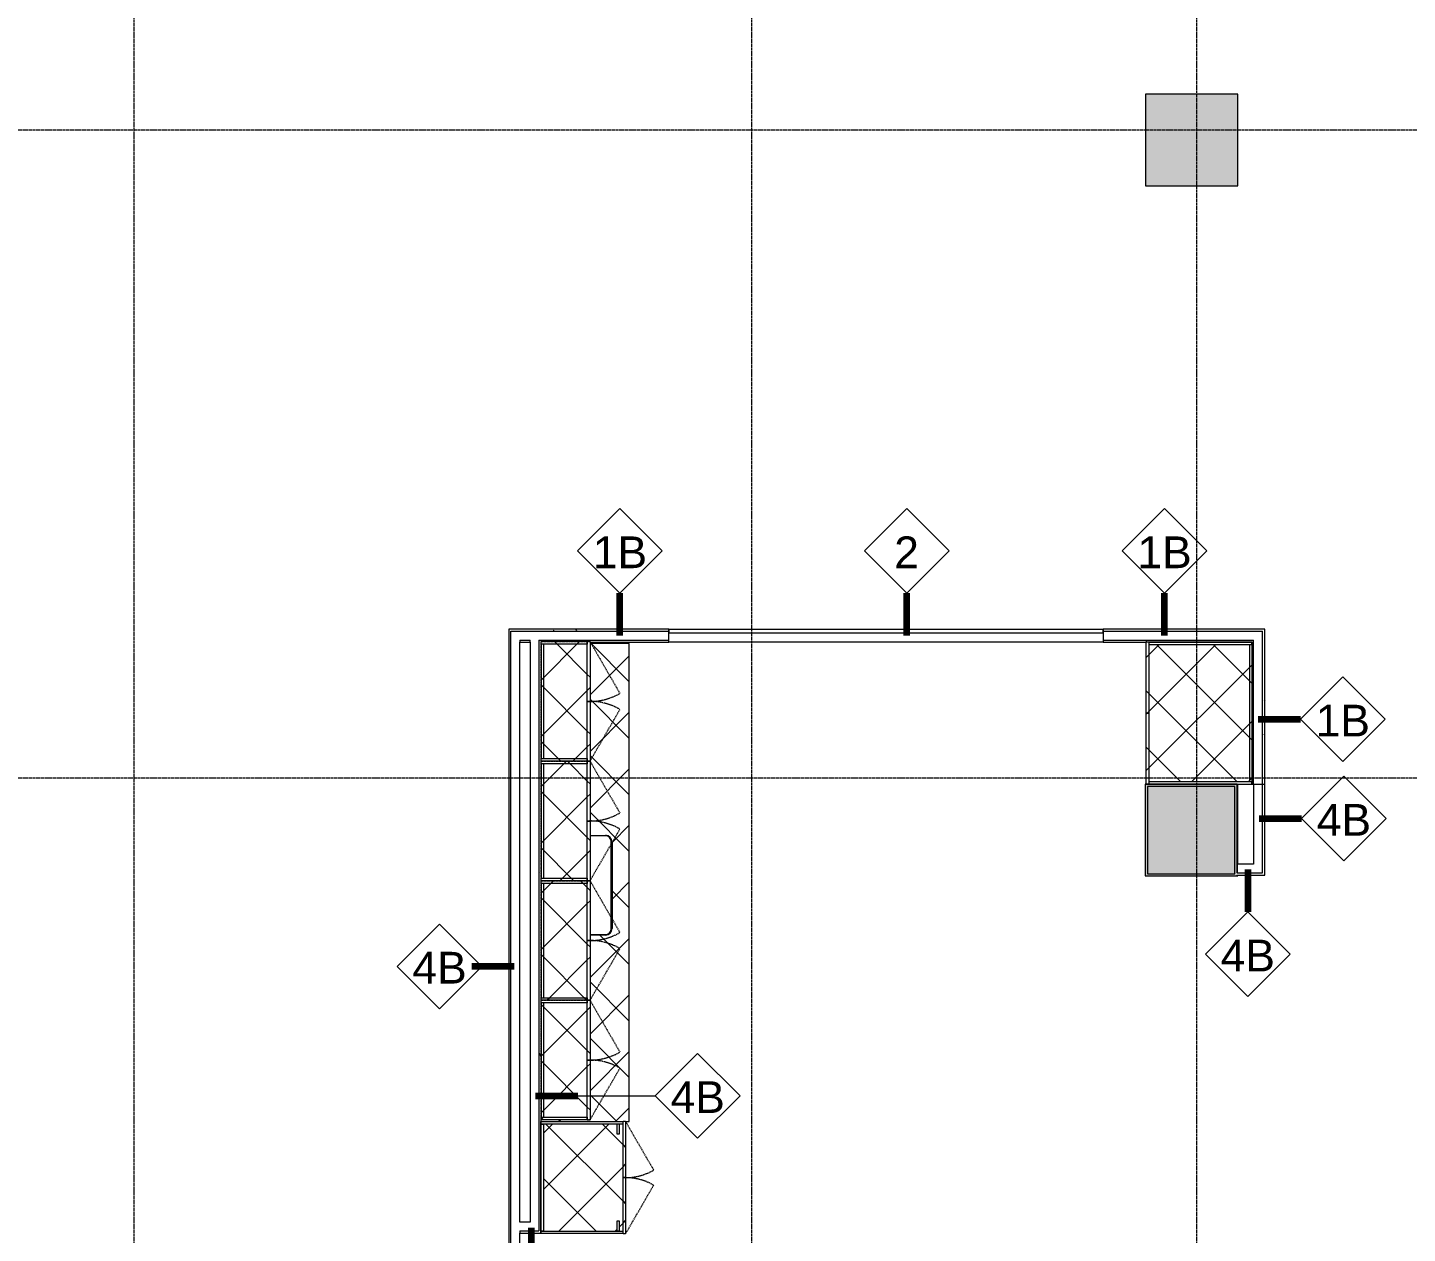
# Model space of a CAD drawing. Header units: inches. Extents: x 920 to 3559, y -583 to 5722.
# Drawn here: x 2958 to 3349, y 4455 to 4796.8 of the extents above; entities that cross this region are included whole.
import ezdxf

# ---------------------------------------------------------------- set-up
doc = ezdxf.new("R2010")
doc.units = ezdxf.units.IN
doc.header["$MEASUREMENT"] = 0
for name, pattern in [('Dash', [0.25, 0.125, -0.125]), ('Grid Line 1_2_', [0.875, 0.5, -0.125, 0.125, -0.125]), ('Hidden', [0.28125, 0.1875, -0.09375])]:
    doc.linetypes.add(name, pattern=pattern)
for name, color, linetype, lineweight in [('1900 Duke Street_2nd Flr_LINKED_dwg', 8, 'Continuous', 9), ('A-GLAZ-CURT', 52, 'Continuous', 9), ('A-WALL', 113, 'Continuous', 13), ('A-WALL-IDEN', 211, 'Continuous', 9), ('A-WALL-PATT', 111, 'Continuous', 13), ('AE-COLUMN', 7, 'Continuous', 9), ('AE-WALLS-PATT', 7, 'Continuous', 9), ('I-WALL', 2, 'Continuous', 13), ('P-SANR-FIXT', 6, 'Continuous', 9), ('P-SANR-FIXT-HDLN', 131, 'Dash', 9), ('Q-CASE', 31, 'Continuous', 9), ('Q-CASE-HDLN', 31, 'Dash', 9), ('S-GRID', 1, 'Continuous', 9)]:
    doc.layers.add(name, color=color, linetype=linetype, lineweight=lineweight)
doc.styles.add('Swis721 Lt BT', font='swissl.ttf', dxfattribs={"height": 9})
pattern_1 = [(0, (-27928.1796, 0), (30.72, 7.68), [1.267, -21.773, 1.267, -21.773, -122.88]), (0, (-27928.1796, 0), (30.72, 7.68), [-46.08, 1.267, -44.813, 1.267, -21.773, -53.76]), (0, (-27928.1796, 0), (30.72, 7.68), [-115.2, 1.267, -14.093, 1.267, -37.133]), (120, (-27916.6596, 3.84), (-22.0110751, 22.7643004), [1.267, -21.773, 1.267, -21.773, -122.88]), (120, (-27916.6596, 3.84), (-22.0110751, 22.7643004), [-46.08, 1.267, -44.813, 1.267, -21.773, -53.76]), (120, (-27916.6596, 3.84), (-22.0110751, 22.7643004), [-115.2, 1.267, -14.093, 1.267, -37.133]), (240, (-27912.8196, 19.2), (-8.7089249, -30.4443004), [1.267, -21.773, 1.267, -21.773, -122.88]), (240, (-27912.8196, 19.2), (-8.7089249, -30.4443004), [-46.08, 1.267, -44.813, 1.267, -21.773, -53.76]), (240, (-27912.8196, 19.2), (-8.7089249, -30.4443004), [-115.2, 1.267, -14.093, 1.267, -37.133])]
pattern_2 = [(315, (-4485.176, 31029.297), (8.012227, 8.012227), []), (45, (-4485.176, 31029.297), (-8.012227, 8.012227), [])]
pattern_3 = [(315, (-4586.857, 31029.297), (8.012227, 8.012227), []), (45, (-4586.857, 31029.297), (-8.012227, 8.012227), [])]
pattern_4 = [(135, (4624.566, -31238.437), (-8.012227, -8.012227), []), (225, (4624.566, -31238.437), (8.012227, -8.012227), [])]
pattern_5 = [(135, (4488.681, -31026.32), (-8.012227, -8.012227), []), (225, (4488.681, -31026.32), (8.012227, -8.012227), [])]
pattern_6 = [(315, (-4519.069, 31029.297), (8.012227, 8.012227), []), (45, (-4519.069, 31029.297), (-8.012227, 8.012227), [])]
pattern_7 = [(315, (-4552.963, 31029.297), (8.012227, 8.012227), []), (45, (-4552.963, 31029.297), (-8.012227, 8.012227), [])]

# ---------------------------------------------------------------- blocks, each defined once
blk = doc.blocks.new('1900 Duke Street_2nd Flr_LINKED_dwg-5565117-FIRST FLOOR CONSTRUCTION')
at = {"layer": 'AE-WALLS-PATT'}
blk.add_hatch(color=256, dxfattribs=at).paths.add_polyline_path([(2130.5, 373.1), (2130.5, 399.11), (2104.36, 399.11), (2104.36, 373.1)], flags=0)
h = blk.add_hatch(color=256, dxfattribs=at)
h.paths.add_polyline_path([(2130.31, 177.54), (2130.5, 177.54), (2130.5, 177.76), (2130.31, 177.76)], flags=0)
h.paths.add_polyline_path([(2130.31, 180.89), (2130.5, 180.89), (2130.5, 203.56), (2104.36, 203.56), (2104.36, 203.51), (2130.31, 203.51), (2130.31, 202.89)], flags=0)
at = {"layer": 'AE-COLUMN'}
blk.add_line((2130.5, 180.89), (2130.5, 203.56), dxfattribs=at)
at = {"layer": 'AE-COLUMN', "flags": 128}
blk.add_lwpolyline([(2104.36, 373.1), (2130.5, 373.1), (2130.5, 399.11), (2104.36, 399.11), (2104.36, 373.1), (2130.5, 373.1), (2130.5, 399.11), (2104.36, 399.11)], close=True, dxfattribs=at)
for points in [[(2104.57, 203.56), (2104.36, 203.56), (2104.36, 203.51)], [(2130.31, 177.54), (2130.5, 177.54), (2130.5, 177.76)]]:
    blk.add_lwpolyline(points, dxfattribs=at)
blk = doc.blocks.new('Casework 2 - Casework 2-5988859-FIRST FLOOR CONSTRUCTION')
at = {"layer": 'Q-CASE'}
h = blk.add_hatch(dxfattribs=at)
h.set_pattern_fill('FP_1', color=256, style=0, pattern_type=2)
h.set_pattern_definition([(45, (0, 0), (-8.012227, 8.012227), []), (135, (0, 0), (-8.012227, -8.012227), [])])
h.paths.add_polyline_path([(31032.41, 4486.69), (31056.66, 4486.69), (31056.66, 4622.19), (31045.53, 4622.19), (31045.53, 4567.8), (31049.91, 4567.8), (31050.51, 4567.68), (31050.95, 4567.47), (31051.32, 4567.13), (31051.53, 4566.84), (31051.71, 4566.42), (31051.77, 4565.94), (31051.76, 4541.32), (31051.71, 4540.95), (31051.48, 4540.45), (31051.12, 4540.04), (31050.83, 4539.82), (31050.39, 4539.64), (31049.91, 4539.58), (31045.53, 4539.58), (31045.53, 4487.17), (31031.66, 4487.17), (31031.66, 4486.69)], flags=0)
for p, q in [((31056.66, 4622.19), (31045.53, 4622.19)), ((31056.66, 4486.69), (31056.66, 4622.19)), ((31045.53, 4567.8), (31049.91, 4567.8)), ((31051.77, 4565.94), (31051.77, 4541.44)), ((31049.91, 4539.58), (31045.53, 4539.58)), ((31055.63, 4486.69), (31056.66, 4486.69))]:
    blk.add_line(p, q, dxfattribs=at)
for centre, start, end in [((31049.91, 4565.94), 0, 90), ((31049.91, 4541.44), 270, 0)]:
    blk.add_arc(centre, 1.86, start, end, dxfattribs=at)
blk = doc.blocks.new('equip-sink-undr-elkay-single-lustertone-ELU - ByType-6047287-FIRST FLOOR CONSTRUCTION')
at = {"layer": 'P-SANR-FIXT'}
for p, q in [((-17.61, -1.75), (-17.61, -6.13)), ((10.38, -6.13), (10.38, -1.75)), ((-15.98, -7.75), (8.75, -7.75))]:
    blk.add_line(p, q, dxfattribs=at)
for centre, start, end in [((-15.98, -6.13), 180, 270), ((8.75, -6.13), 270, 0)]:
    blk.add_arc(centre, 1.63, start, end, dxfattribs=at)
at = {"layer": 'P-SANR-FIXT-HDLN'}
for p, q in [((-17.61, -1.75), (-17.61, -6.13)), ((10.5, -1.75), (10.5, -6.13)), ((-15.86, -7.88), (8.75, -7.88))]:
    blk.add_line(p, q, dxfattribs=at)
for centre, start, end in [((-15.86, -6.13), 180, 270), ((8.75, -6.13), 270, 0)]:
    blk.add_arc(centre, 1.75, start, end, dxfattribs=at)
blk = doc.blocks.new('CW Cupbd Ohead - 23_5_h x 13 7_8_d - 2 Doors - 2 SHELVES-6250947-FIRST FLOOR CONSTRUCTION')
at = {"layer": 'Q-CASE'}
h = blk.add_hatch(dxfattribs=at)
h.set_pattern_fill('FP_7', color=256, style=0, pattern_type=2)
h.set_pattern_definition(pattern_2)
h.paths.add_polyline_path([(2, -2.4), (2, -15.45), (2.75, -15.45), (2.75, -2.36), (2, -2.39)], flags=0)
h = blk.add_hatch(dxfattribs=at)
h.set_pattern_fill('FP_7', color=256, style=0, pattern_type=2)
h.set_pattern_definition(pattern_2)
h.paths.add_polyline_path([(2.75, -2.47), (2.75, -3.11), (35.14, -3.11), (35.14, -2.36), (2.75, -2.36), (2.75, -2.46)], flags=0)
h = blk.add_hatch(dxfattribs=at)
h.set_pattern_fill('FP_7', color=256, style=0, pattern_type=2)
h.set_pattern_definition(pattern_2)
h.paths.add_polyline_path([(2.75, -15.45), (35.14, -15.45), (35.14, -3.11), (2.75, -3.11)], flags=0)
h = blk.add_hatch(dxfattribs=at)
h.set_pattern_fill('FP_7', color=256, style=0, pattern_type=2)
h.set_pattern_definition(pattern_2)
h.paths.add_polyline_path([(35.14, -2.36), (35.14, -15.45), (35.89, -15.45), (35.89, -2.36)], flags=0)
h = blk.add_hatch(dxfattribs=at)
h.set_pattern_fill('FP_7', color=256, style=0, pattern_type=2)
h.set_pattern_definition(pattern_2)
h.paths.add_polyline_path([(2, -16.24), (18.94, -16.24), (18.94, -15.45), (2, -15.45)], flags=0)
h = blk.add_hatch(dxfattribs=at)
h.set_pattern_fill('FP_7', color=256, style=0, pattern_type=2)
h.set_pattern_definition(pattern_2)
h.paths.add_polyline_path([(18.94, -15.45), (18.94, -16.24), (35.89, -16.24), (35.89, -15.45), (22.43, -15.45)], flags=0)
for p, q in [((2, -2.36), (2.75, -2.36)), ((2, -15.45), (2, -2.36)), ((2.75, -2.36), (2.75, -15.45)), ((35.14, -2.36), (2.75, -2.36)), ((2.75, -3.11), (35.14, -3.11)), ((35.14, -2.36), (35.89, -2.36)), ((35.14, -15.45), (35.14, -2.36)), ((35.89, -15.45), (35.89, -2.36)), ((2, -15.45), (18.94, -15.45)), ((2, -15.45), (2, -16.24)), ((2.75, -15.45), (2, -15.45)), ((18.94, -16.24), (18.94, -15.45)), ((18.94, -15.45), (35.89, -15.45)), ((18.94, -15.45), (18.94, -16.24)), ((35.89, -15.45), (35.14, -15.45)), ((35.89, -16.24), (35.89, -15.45)), ((18.94, -16.24), (2, -16.24)), ((35.89, -16.24), (18.94, -16.24))]:
    blk.add_line(p, q, dxfattribs=at)
at = {"layer": 'Q-CASE', "linetype": 'Hidden'}
for p, q in [((2, -16.24), (16.67, -24.71)), ((35.89, -16.24), (21.21, -24.71))]:
    blk.add_line(p, q, dxfattribs=at)
for centre, start, end in [((2, -16.24), 330, 0.5), ((35.89, -16.24), 179.5, 210)]:
    blk.add_arc(centre, 16.95, start, end, dxfattribs=at)
at = {"layer": 'Q-CASE-HDLN'}
for p, q in [((2, -16.24), (2, -2.36)), ((2, -2.36), (35.89, -2.36)), ((35.89, -2.36), (35.89, -16.24)), ((35.89, -16.24), (2, -16.24))]:
    blk.add_line(p, q, dxfattribs=at)
blk = doc.blocks.new('CW Cupbd Ohead - 23_5_h x 13 7_8_d - 2 Doors - 2 SHELVES-V1-FIRST FLOOR CONSTRUCTION')
at = {"layer": 'Q-CASE'}
h = blk.add_hatch(dxfattribs=at)
h.set_pattern_fill('FP_8', color=256, style=0, pattern_type=2)
h.set_pattern_definition(pattern_3)
h.paths.add_polyline_path([(2, -5.74), (2, -15.45), (2.75, -15.45), (2.75, -2.36), (2, -2.36), (2, -5.46)], flags=0)
h = blk.add_hatch(dxfattribs=at)
h.set_pattern_fill('FP_8', color=256, style=0, pattern_type=2)
h.set_pattern_definition(pattern_3)
h.paths.add_polyline_path([(2.75, -2.36), (2.75, -3.11), (35.14, -3.11), (35.14, -2.36), (20.25, -2.36)], flags=0)
h = blk.add_hatch(dxfattribs=at)
h.set_pattern_fill('FP_8', color=256, style=0, pattern_type=2)
h.set_pattern_definition(pattern_3)
h.paths.add_polyline_path([(2.75, -5.96), (2.75, -15.45), (35.14, -15.45), (35.14, -3.11), (2.75, -3.11)], flags=0)
h = blk.add_hatch(dxfattribs=at)
h.set_pattern_fill('FP_8', color=256, style=0, pattern_type=2)
h.set_pattern_definition(pattern_3)
h.paths.add_polyline_path([(35.14, -2.38), (35.14, -15.45), (35.89, -15.45), (35.89, -2.36), (35.14, -2.38)], flags=0)
h = blk.add_hatch(dxfattribs=at)
h.set_pattern_fill('FP_8', color=256, style=0, pattern_type=2)
h.set_pattern_definition(pattern_3)
h.paths.add_polyline_path([(2, -16.24), (18.94, -16.24), (18.94, -15.45), (2, -15.45)], flags=0)
h = blk.add_hatch(dxfattribs=at)
h.set_pattern_fill('FP_8', color=256, style=0, pattern_type=2)
h.set_pattern_definition(pattern_3)
h.paths.add_polyline_path([(18.94, -15.45), (18.94, -16.24), (35.89, -16.24), (35.89, -15.45), (20.25, -15.45)], flags=0)
for p, q in [((2, -2.36), (2.75, -2.36)), ((2, -15.45), (2, -2.36)), ((2.75, -2.36), (2.75, -15.45)), ((35.14, -2.36), (2.75, -2.36)), ((2.75, -3.11), (35.14, -3.11)), ((35.14, -2.36), (35.89, -2.36)), ((35.14, -15.45), (35.14, -2.36)), ((35.89, -15.45), (35.89, -2.36)), ((2, -15.45), (18.94, -15.45)), ((2, -15.45), (2, -16.24)), ((2.75, -15.45), (2, -15.45)), ((18.94, -16.24), (18.94, -15.45)), ((18.94, -15.45), (35.89, -15.45)), ((18.94, -15.45), (18.94, -16.24)), ((35.89, -15.45), (35.14, -15.45)), ((35.89, -16.24), (35.89, -15.45)), ((18.94, -16.24), (2, -16.24)), ((35.89, -16.24), (18.94, -16.24))]:
    blk.add_line(p, q, dxfattribs=at)
at = {"layer": 'Q-CASE', "linetype": 'Hidden'}
for p, q in [((2, -16.24), (16.67, -24.71)), ((35.89, -16.24), (21.21, -24.71))]:
    blk.add_line(p, q, dxfattribs=at)
for centre, start, end in [((2, -16.24), 330, 0.5), ((35.89, -16.24), 179.5, 210)]:
    blk.add_arc(centre, 16.95, start, end, dxfattribs=at)
at = {"layer": 'Q-CASE-HDLN'}
for p, q in [((2, -16.24), (2, -2.36)), ((2, -2.36), (35.89, -2.36)), ((35.89, -2.36), (35.89, -16.24)), ((35.89, -16.24), (2, -16.24))]:
    blk.add_line(p, q, dxfattribs=at)
blk = doc.blocks.new('CW Cupbd - Fridge 80_h x 24_d - 2 Doors-6327521-FIRST FLOOR CONSTRUCTION')
at = {"layer": 'Q-CASE'}
h = blk.add_hatch(dxfattribs=at)
h.set_pattern_fill('FP_9', color=256, style=0, pattern_type=2)
h.set_pattern_definition(pattern_4)
h.paths.add_polyline_path([(41.45, -5.31), (2.75, -5.31), (2.75, -6.06), (41.45, -6.06)], flags=0)
h = blk.add_hatch(dxfattribs=at)
h.set_pattern_fill('FP_9', color=256, style=0, pattern_type=2)
h.set_pattern_definition(pattern_4)
h.paths.add_polyline_path([(41.45, -6.06), (2.75, -6.06), (2.75, -34.56), (41.45, -34.56), (41.45, -9.39)], flags=0)
h = blk.add_hatch(dxfattribs=at)
h.set_pattern_fill('FP_9', color=256, style=0, pattern_type=2)
h.set_pattern_definition(pattern_4)
h.paths.add_polyline_path([(22.1, -34.56), (2, -34.56), (2, -35.31), (22.1, -35.31)], flags=0)
h = blk.add_hatch(dxfattribs=at)
h.set_pattern_fill('FP_9', color=256, style=0, pattern_type=2)
h.set_pattern_definition(pattern_4)
h.paths.add_polyline_path([(42.2, -34.56), (22.1, -34.56), (22.1, -35.31), (42.2, -35.31)], flags=0)
at = {"layer": 'Q-CASE', "lineweight": 20}
for p, q in [((2.75, -5.31), (2, -5.31)), ((2, -5.31), (2, -34.56)), ((42.2, -5.31), (41.45, -5.31)), ((42.2, -34.56), (42.2, -5.31))]:
    blk.add_line(p, q, dxfattribs=at)
at = {"layer": 'Q-CASE'}
for p, q in [((41.45, -5.31), (2.75, -5.31)), ((2.75, -5.31), (2.75, -6.06)), ((2.75, -6.06), (2.75, -34.56)), ((2.75, -6.06), (41.45, -6.06)), ((41.45, -6.06), (41.45, -5.31)), ((41.45, -34.56), (41.45, -6.06)), ((2, -34.56), (22.1, -34.56)), ((2, -34.56), (2, -35.31)), ((22.1, -35.31), (22.1, -34.56)), ((22.1, -34.56), (42.2, -34.56)), ((22.1, -34.56), (22.1, -35.31)), ((42.2, -35.31), (42.2, -34.56)), ((22.1, -35.31), (2, -35.31)), ((42.2, -35.31), (22.1, -35.31))]:
    blk.add_line(p, q, dxfattribs=at)
blk = doc.blocks.new('CW Cupbd Combined1 - Oven Tower 84_h x 24_d _2 Microwaves_CAB on bottom 2-6242654-FIRST FLOOR CONSTRUCTION')
at = {"layer": 'Q-CASE'}
h = blk.add_hatch(dxfattribs=at)
h.set_pattern_fill('FP_10', color=256, style=0, pattern_type=2)
h.set_pattern_definition(pattern_5)
h.paths.add_polyline_path([(17.87, 28.56), (17.87, 29.31), (2, 29.31), (2, 28.56)], flags=0)
h = blk.add_hatch(dxfattribs=at)
h.set_pattern_fill('FP_10', color=256, style=0, pattern_type=2)
h.set_pattern_definition(pattern_5)
h.paths.add_polyline_path([(33, 6.06), (33, 26.8), (30.25, 26.8), (30.25, 27.55), (33, 27.55), (33, 28.56), (2.75, 28.56), (2.75, 27.55), (5.48, 27.55), (5.48, 26.8), (2.75, 26.8), (2.75, 6.06), (30.82, 6.06)], flags=0)
h = blk.add_hatch(dxfattribs=at)
h.set_pattern_fill('FP_10', color=256, style=0, pattern_type=2)
h.set_pattern_definition(pattern_5)
h.paths.add_polyline_path([(33.75, 28.56), (33.75, 29.31), (17.87, 29.31), (17.87, 28.56), (30.82, 28.56)], flags=0)
at = {"layer": 'Q-CASE', "linetype": 'Hidden'}
for p, q in [((2, 29.31), (15.74, 37.25)), ((33.75, 29.31), (20, 37.25))]:
    blk.add_line(p, q, dxfattribs=at)
at = {"layer": 'Q-CASE'}
for p, q in [((2, 29.31), (17.87, 29.31)), ((2, 29.31), (2, 28.56)), ((17.87, 28.56), (2, 28.56)), ((17.87, 28.56), (17.87, 29.31)), ((17.87, 29.31), (33.75, 29.31)), ((17.87, 29.31), (17.87, 28.56)), ((33.75, 28.56), (17.87, 28.56)), ((33.75, 28.56), (33.75, 29.31))]:
    blk.add_line(p, q, dxfattribs=at)
at = {"layer": 'Q-CASE', "lineweight": 20}
for p, q in [((2, 5.31), (2, 28.56)), ((2.75, 28.56), (2.75, 5.31)), ((33, 5.31), (33, 28.56)), ((33.75, 28.56), (33.75, 5.31)), ((2.75, 5.31), (2, 5.31)), ((2.75, 6.06), (33, 6.06)), ((2.75, 5.31), (2.75, 6.06)), ((33, 5.31), (2.75, 5.31)), ((33, 6.06), (33, 5.31)), ((33.75, 5.31), (33, 5.31))]:
    blk.add_line(p, q, dxfattribs=at)
at = {"layer": 'Q-CASE', "linetype": 'Hidden'}
for centre, start, end in [((2, 29.31), 359.5, 30), ((33.75, 29.31), 150, 180.5)]:
    blk.add_arc(centre, 15.87, start, end, dxfattribs=at)
blk = doc.blocks.new('Casework 4 - Casework 4-6237843-FIRST FLOOR CONSTRUCTION')
at = {"layer": 'Q-CASE', "lineweight": 20}
for p, q in [((31048.87, 4485.94), (31048.87, 4483.2)), ((31049.62, 4485.94), (31048.87, 4485.94)), ((31049.62, 4483.2), (31049.62, 4485.94)), ((31048.87, 4483.2), (31049.62, 4483.2)), ((31049.62, 4458.44), (31048.87, 4458.44)), ((31048.87, 4458.44), (31048.87, 4455.69)), ((31049.62, 4455.69), (31049.62, 4458.44)), ((31048.87, 4455.69), (31049.62, 4455.69))]:
    blk.add_line(p, q, dxfattribs=at)
blk = doc.blocks.new('System Panel - Glazed-6247034-FIRST FLOOR CONSTRUCTION')
at = {"layer": 'A-GLAZ-CURT', "lineweight": 13}
for p, q in [((61.5, 1.75), (-61.5, 1.75)), ((-61.5, 1.75), (-61.5, 0.75)), ((-61.5, 0.75), (61.5, 0.75)), ((61.5, 0.75), (61.5, 1.75))]:
    blk.add_line(p, q, dxfattribs=at)
blk = doc.blocks.new('CW Cupbd Ohead - 23_5_h x 13 7_8_d - 2 Doors - 2 SHELVES-V2-FIRST FLOOR CONSTRUCTION')
at = {"layer": 'Q-CASE'}
h = blk.add_hatch(dxfattribs=at)
h.set_pattern_fill('FP_11', color=256, style=0, pattern_type=2)
h.set_pattern_definition(pattern_6)
h.paths.add_polyline_path([(2, -4.96), (2, -15.45), (2.75, -15.45), (2.75, -2.36), (2, -2.36), (2, -4.16)], flags=0)
h = blk.add_hatch(dxfattribs=at)
h.set_pattern_fill('FP_11', color=256, style=0, pattern_type=2)
h.set_pattern_definition(pattern_6)
h.paths.add_polyline_path([(2.75, -3.11), (35.14, -3.11), (35.14, -2.36), (2.75, -2.36)], flags=0)
h = blk.add_hatch(dxfattribs=at)
h.set_pattern_fill('FP_11', color=256, style=0, pattern_type=2)
h.set_pattern_definition(pattern_6)
h.paths.add_polyline_path([(2.75, -15.39), (2.75, -15.45), (35.14, -15.45), (35.14, -3.11), (2.75, -3.11), (2.75, -14.49)], flags=0)
h = blk.add_hatch(dxfattribs=at)
h.set_pattern_fill('FP_11', color=256, style=0, pattern_type=2)
h.set_pattern_definition(pattern_6)
h.paths.add_polyline_path([(35.14, -3.11), (35.14, -15.45), (35.89, -15.45), (35.89, -2.36), (35.14, -2.36)], flags=0)
h = blk.add_hatch(dxfattribs=at)
h.set_pattern_fill('FP_11', color=256, style=0, pattern_type=2)
h.set_pattern_definition(pattern_6)
h.paths.add_polyline_path([(2, -15.45), (2, -16.24), (18.94, -16.24), (18.94, -15.45), (2.75, -15.45)], flags=0)
h = blk.add_hatch(dxfattribs=at)
h.set_pattern_fill('FP_11', color=256, style=0, pattern_type=2)
h.set_pattern_definition(pattern_6)
h.paths.add_polyline_path([(18.94, -16.24), (35.89, -16.24), (35.89, -15.45), (18.94, -15.45)], flags=0)
for p, q in [((2, -2.36), (2.75, -2.36)), ((2, -15.45), (2, -2.36)), ((2.75, -2.36), (2.75, -15.45)), ((35.14, -2.36), (2.75, -2.36)), ((2.75, -3.11), (35.14, -3.11)), ((35.14, -2.36), (35.89, -2.36)), ((35.14, -15.45), (35.14, -2.36)), ((35.89, -15.45), (35.89, -2.36)), ((2, -15.45), (18.94, -15.45)), ((2, -15.45), (2, -16.24)), ((2.75, -15.45), (2, -15.45)), ((18.94, -16.24), (18.94, -15.45)), ((18.94, -15.45), (35.89, -15.45)), ((18.94, -15.45), (18.94, -16.24)), ((35.89, -15.45), (35.14, -15.45)), ((35.89, -16.24), (35.89, -15.45)), ((18.94, -16.24), (2, -16.24)), ((35.89, -16.24), (18.94, -16.24))]:
    blk.add_line(p, q, dxfattribs=at)
at = {"layer": 'Q-CASE', "linetype": 'Hidden'}
for p, q in [((2, -16.24), (16.67, -24.71)), ((35.89, -16.24), (21.21, -24.71))]:
    blk.add_line(p, q, dxfattribs=at)
for centre, start, end in [((2, -16.24), 330, 0.5), ((35.89, -16.24), 179.5, 210)]:
    blk.add_arc(centre, 16.95, start, end, dxfattribs=at)
at = {"layer": 'Q-CASE-HDLN'}
for p, q in [((2, -16.24), (2, -2.36)), ((2, -2.36), (35.89, -2.36)), ((35.89, -2.36), (35.89, -16.24)), ((35.89, -16.24), (2, -16.24))]:
    blk.add_line(p, q, dxfattribs=at)
blk = doc.blocks.new('CW Cupbd Ohead - 23_5_h x 13 7_8_d - 2 Doors - 2 SHELVES-V3-FIRST FLOOR CONSTRUCTION')
at = {"layer": 'Q-CASE'}
h = blk.add_hatch(dxfattribs=at)
h.set_pattern_fill('FP_12', color=256, style=0, pattern_type=2)
h.set_pattern_definition(pattern_7)
h.paths.add_polyline_path([(2, -2.36), (2, -15.45), (2.75, -15.45), (2.75, -2.36)], flags=0)
h = blk.add_hatch(dxfattribs=at)
h.set_pattern_fill('FP_12', color=256, style=0, pattern_type=2)
h.set_pattern_definition(pattern_7)
h.paths.add_polyline_path([(2.75, -2.36), (2.75, -3.11), (35.14, -3.11), (35.14, -2.36), (4.4, -2.36)], flags=0)
h = blk.add_hatch(dxfattribs=at)
h.set_pattern_fill('FP_12', color=256, style=0, pattern_type=2)
h.set_pattern_definition(pattern_7)
h.paths.add_polyline_path([(2.75, -3.11), (2.75, -15.45), (35.14, -15.45), (35.14, -3.11), (4.4, -3.11)], flags=0)
h = blk.add_hatch(dxfattribs=at)
h.set_pattern_fill('FP_12', color=256, style=0, pattern_type=2)
h.set_pattern_definition(pattern_7)
h.paths.add_polyline_path([(35.14, -2.36), (35.14, -15.45), (35.89, -15.45), (35.89, -2.36)], flags=0)
h = blk.add_hatch(dxfattribs=at)
h.set_pattern_fill('FP_12', color=256, style=0, pattern_type=2)
h.set_pattern_definition(pattern_7)
h.paths.add_polyline_path([(2, -16.24), (18.94, -16.24), (18.94, -15.45), (2, -15.45)], flags=0)
h = blk.add_hatch(dxfattribs=at)
h.set_pattern_fill('FP_12', color=256, style=0, pattern_type=2)
h.set_pattern_definition(pattern_7)
h.paths.add_polyline_path([(18.94, -16.24), (35.89, -16.24), (35.89, -15.45), (18.94, -15.45)], flags=0)
for p, q in [((2, -2.36), (2.75, -2.36)), ((2, -15.45), (2, -2.36)), ((2.75, -2.36), (2.75, -15.45)), ((35.14, -2.36), (2.75, -2.36)), ((2.75, -3.11), (35.14, -3.11)), ((35.14, -2.36), (35.89, -2.36)), ((35.14, -15.45), (35.14, -2.36)), ((35.89, -15.45), (35.89, -2.36)), ((2, -15.45), (18.94, -15.45)), ((2, -15.45), (2, -16.24)), ((2.75, -15.45), (2, -15.45)), ((18.94, -16.24), (18.94, -15.45)), ((18.94, -15.45), (35.89, -15.45)), ((18.94, -15.45), (18.94, -16.24)), ((35.89, -15.45), (35.14, -15.45)), ((35.89, -16.24), (35.89, -15.45)), ((18.94, -16.24), (2, -16.24)), ((35.89, -16.24), (18.94, -16.24))]:
    blk.add_line(p, q, dxfattribs=at)
at = {"layer": 'Q-CASE', "linetype": 'Hidden'}
for p, q in [((2, -16.24), (16.67, -24.71)), ((35.89, -16.24), (21.21, -24.71))]:
    blk.add_line(p, q, dxfattribs=at)
for centre, start, end in [((2, -16.24), 330, 0.5), ((35.89, -16.24), 179.5, 210)]:
    blk.add_arc(centre, 16.95, start, end, dxfattribs=at)
at = {"layer": 'Q-CASE-HDLN'}
for p, q in [((2, -16.24), (2, -2.36)), ((2, -2.36), (35.89, -2.36)), ((35.89, -2.36), (35.89, -16.24)), ((35.89, -16.24), (2, -16.24))]:
    blk.add_line(p, q, dxfattribs=at)
blk = doc.blocks.new('Wall Tag - 1_4_-62626-FIRST FLOOR CONSTRUCTION')
at = {"layer": 'A-WALL-IDEN'}
for p, q in [((-0.125, 0), (0, 0.125)), ((0, 0.125), (0.125, 0)), ((-0.125, 0), (0, -0.125)), ((0, -0.125), (0.125, 0))]:
    blk.add_line(p, q, dxfattribs=at)

msp = doc.modelspace()

# ---------------------------------------------------------------- hatches: boundary and pattern name
at = {"layer": 'A-WALL'}
msp.add_hatch(color=250, dxfattribs=at).paths.add_polyline_path([(3300.06, 4556.95), (3300.06, 4581.7), (3275.31, 4581.7), (3275.31, 4556.95)], flags=0)
at = {"layer": 'A-WALL-PATT', "lineweight": 9}
h = msp.add_hatch(dxfattribs=at)
h.set_pattern_fill('FP_2', color=256, style=0, pattern_type=2)
h.set_pattern_definition(pattern_1)
h.paths.add_polyline_path([(3094.31, 4417.69), (3094.93, 4417.69), (3094.93, 4626.32), (3094.31, 4626.32), (3094.31, 4457.86)], flags=0)
h = msp.add_hatch(dxfattribs=at)
h.set_pattern_fill('FP_2', color=256, style=0, pattern_type=2)
h.set_pattern_definition(pattern_1)
h.paths.add_polyline_path([(3102.85, 4625.7), (3139.73, 4625.7), (3139.73, 4626.32), (3094.93, 4626.32), (3094.93, 4625.7), (3097.43, 4625.7)], flags=0)
h.paths.add_polyline_path([(3300.87, 4625.7), (3308.51, 4625.7), (3308.51, 4626.32), (3262.73, 4626.32), (3262.73, 4625.7), (3275.69, 4625.7)], flags=0)
h = msp.add_hatch(dxfattribs=at)
h.set_pattern_fill('FP_2', color=256, style=0, pattern_type=2)
h.set_pattern_definition(pattern_1)
h.paths.add_polyline_path([(3308.51, 4582.37), (3308.51, 4625.7), (3307.88, 4625.7), (3307.88, 4582.37)], flags=0)
h = msp.add_hatch(dxfattribs=at)
h.set_pattern_fill('FP_2', color=256, style=0, pattern_type=2)
h.set_pattern_definition(pattern_1)
h.paths.add_polyline_path([(3117.35, 4622.57), (3139.73, 4622.57), (3139.73, 4623.2), (3102.85, 4623.2), (3102.85, 4622.57), (3103.48, 4622.57), (3103.48, 4622.75), (3117.35, 4622.75)], flags=0)
h.paths.add_polyline_path([(3100.35, 4622.57), (3100.35, 4623.2), (3097.43, 4623.2), (3097.43, 4622.57)], flags=0)
h.paths.add_polyline_path([(3304.94, 4622.57), (3305.38, 4622.57), (3305.38, 4623.2), (3262.73, 4623.2), (3262.73, 4622.57), (3304.76, 4622.57)], flags=0)
h = msp.add_hatch(dxfattribs=at)
h.set_pattern_fill('FP_2', color=256, style=0, pattern_type=2)
h.set_pattern_definition(pattern_1)
h.paths.add_polyline_path([(3102.85, 4455.69), (3103.45, 4455.69), (3103.44, 4622.57), (3102.85, 4622.57), (3102.85, 4457.86)], flags=0)
at = {"layer": 'A-WALL-PATT'}
h = msp.add_hatch(color=250, dxfattribs=at)
h.paths.add_polyline_path([(3300.68, 4556.32), (3300.68, 4582.32), (3274.68, 4582.32), (3274.73, 4556.32), (3275.31, 4556.32)], flags=0)
h.paths.add_polyline_path([(3275.31, 4556.95), (3275.31, 4581.7), (3300.06, 4581.7), (3300.06, 4556.95)], flags=0)

# ---------------------------------------------------------------- linework, layer by layer
at = {"layer": 'A-WALL'}
for p, q in [((3094.93, 4417.69), (3094.93, 4625.7)), ((3094.93, 4625.7), (3139.73, 4625.7)), ((3262.73, 4625.7), (3307.88, 4625.7)), ((3307.88, 4557.2), (3307.88, 4625.7)), ((3097.43, 4623.2), (3097.43, 4622.57)), ((3097.43, 4623.2), (3100.35, 4623.2)), ((3100.35, 4622.57), (3100.35, 4623.2)), ((3102.85, 4623.2), (3139.73, 4623.2)), ((3102.85, 4623.2), (3102.85, 4455.69)), ((3262.73, 4623.2), (3305.38, 4623.2)), ((3305.38, 4582.37), (3305.38, 4623.2)), ((3300.68, 4557.2), (3307.88, 4557.2)), ((3097.43, 4455.69), (3102.85, 4455.69)), ((3097.43, 4455.69), (3097.43, 4455.06))]:
    msp.add_line(p, q, dxfattribs=at)
at = {"layer": 'A-WALL', "color": 8, "lineweight": 20}
for p, q in [((3300.68, 4582.32), (3274.68, 4582.32)), ((3274.68, 4582.32), (3274.68, 4556.32)), ((3300.68, 4559.7), (3300.68, 4582.32)), ((3274.68, 4556.32), (3300.68, 4556.32)), ((3300.68, 4556.32), (3300.68, 4556.57))]:
    msp.add_line(p, q, dxfattribs=at)
at = {"layer": 'A-WALL', "color": 55}
for p, q in [((3275.31, 4581.7), (3275.31, 4556.95)), ((3300.06, 4581.7), (3275.31, 4581.7)), ((3300.06, 4556.95), (3300.06, 4581.7)), ((3275.31, 4556.95), (3300.06, 4556.95))]:
    msp.add_line(p, q, dxfattribs=at)
at = {"layer": 'A-WALL', "lineweight": 9}
msp.add_line((3300.68, 4557.2), (3300.68, 4559.7), dxfattribs=at)
at = {"layer": 'A-WALL-IDEN', "lineweight": 90}
for p, q in [((3125.82, 4624.45), (3125.82, 4636.45)), ((3207.08, 4624.45), (3207.08, 4636.45)), ((3280.12, 4624.45), (3280.12, 4636.45)), ((3306.63, 4600.73), (3318.63, 4600.73)), ((3306.94, 4572.61), (3318.94, 4572.61)), ((3303.72, 4558.13), (3303.72, 4546.13)), ((3095.87, 4530.7), (3083.87, 4530.7)), ((3101.92, 4494.02), (3113.92, 4494.02)), ((3100.7, 4456.62), (3100.7, 4444.62))]:
    msp.add_line(p, q, dxfattribs=at)
at = {"layer": 'A-WALL-IDEN'}
for p, q in [((3125.82, 4624.45), (3125.82, 4636.45)), ((3207.08, 4624.45), (3207.08, 4636.45)), ((3280.12, 4624.45), (3280.12, 4636.45)), ((3306.63, 4600.73), (3318.63, 4600.73)), ((3306.94, 4572.61), (3318.94, 4572.61)), ((3303.72, 4558.13), (3303.72, 4546.13)), ((3095.87, 4530.7), (3086.7, 4530.7)), ((3101.92, 4494.02), (3135.85, 4494.02)), ((3100.7, 4456.62), (3100.7, 4440.2))]:
    msp.add_line(p, q, dxfattribs=at)
at = {"layer": 'I-WALL'}
for p, q in [((3094.31, 4626.32), (3094.31, 4417.69)), ((3139.73, 4626.32), (3094.31, 4626.32)), ((3139.73, 4622.57), (3139.73, 4626.32)), ((3308.51, 4626.32), (3262.73, 4626.32)), ((3262.73, 4626.32), (3262.73, 4622.57)), ((3308.51, 4556.57), (3308.51, 4626.32)), ((3097.43, 4458.19), (3097.43, 4622.57)), ((3097.43, 4622.57), (3100.35, 4622.57)), ((3100.35, 4622.57), (3100.35, 4458.19)), ((3117.35, 4622.57), (3139.73, 4622.57)), ((3262.73, 4622.57), (3274.94, 4622.57)), ((3275.69, 4622.57), (3304.76, 4622.57)), ((3304.76, 4622.57), (3304.76, 4621.82)), ((3304.76, 4583.12), (3304.76, 4582.37)), ((3304.76, 4582.37), (3308.51, 4582.37)), ((3305.38, 4582.37), (3305.38, 4559.7)), ((3305.38, 4559.7), (3300.68, 4559.7)), ((3300.68, 4556.57), (3308.51, 4556.57)), ((3103.48, 4455.06), (3103.48, 4487.17)), ((3100.35, 4458.19), (3097.43, 4458.19)), ((3097.43, 4417.69), (3097.43, 4455.06)), ((3097.43, 4455.06), (3103.48, 4455.06))]:
    msp.add_line(p, q, dxfattribs=at)
at = {"layer": 'I-WALL', "lineweight": 9}
for p, q in [((3139.73, 4626.32), (3262.73, 4626.32)), ((3262.73, 4622.57), (3139.73, 4622.57)), ((3300.68, 4559.7), (3300.68, 4557.2))]:
    msp.add_line(p, q, dxfattribs=at)
at = {"layer": 'S-GRID', "linetype": 'Grid Line 1_2_'}
for p, q in [((2988.18, 4277.77), (2988.18, 5698.13)), ((3163.18, 4277.77), (3163.18, 5698.13)), ((3289.31, 4277.77), (3289.31, 5698.13)), ((3518.09, 4767.7), (1847.48, 4767.7)), ((3518.09, 4584.08), (1847.48, 4584.08))]:
    msp.add_line(p, q, dxfattribs=at)

# ---------------------------------------------------------------- block references
at = {"layer": '1900 Duke Street_2nd Flr_LINKED_dwg', "color": 7}
msp.add_blockref('1900 Duke Street_2nd Flr_LINKED_dwg-5565117-FIRST FLOOR CONSTRUCTION', (1170.37, 4378.81), dxfattribs=at)
at = {"layer": 'A-GLAZ-CURT'}
msp.add_blockref('System Panel - Glazed-6247034-FIRST FLOOR CONSTRUCTION', (3201.23, 4624.45), dxfattribs=at)
at = {"layer": 'A-WALL-IDEN', "xscale": 95.99999999999994, "yscale": 95.99999999999994, "zscale": 95.99999999999994}
for p in [(3125.82, 4648.45), (3207.08, 4648.45), (3280.12, 4648.45), (3330.63, 4600.73), (3330.94, 4572.61), (3303.72, 4534.13), (3074.7, 4530.7), (3147.85, 4494.02)]:
    msp.add_blockref('Wall Tag - 1_4_-62626-FIRST FLOOR CONSTRUCTION', p, dxfattribs=at)
at = {"layer": 'P-SANR-FIXT', "rotation": 89.9999999999995}
msp.add_blockref('equip-sink-undr-elkay-single-lustertone-ELU - ByType-6047287-FIRST FLOOR CONSTRUCTION', (3115.6, 4557.31), dxfattribs=at)
at = {"layer": 'Q-CASE'}
for name, p, rotation in [('CW Cupbd Ohead - 23_5_h x 13 7_8_d - 2 Doors - 2 SHELVES-V1-FIRST FLOOR CONSTRUCTION', (3101.12, 4586.86), 90.00000000000924), ('CW Cupbd - Fridge 80_h x 24_d - 2 Doors-6327521-FIRST FLOOR CONSTRUCTION', (3310.26, 4624.57), 270), ('CW Cupbd Ohead - 23_5_h x 13 7_8_d - 2 Doors - 2 SHELVES-V3-FIRST FLOOR CONSTRUCTION', (3101.12, 4552.96), 90.00000000001845), ('CW Cupbd Ohead - 23_5_h x 13 7_8_d - 2 Doors - 2 SHELVES-V2-FIRST FLOOR CONSTRUCTION', (3101.12, 4519.07), 90.00000000000924), ('CW Cupbd Ohead - 23_5_h x 13 7_8_d - 2 Doors - 2 SHELVES-6250947-FIRST FLOOR CONSTRUCTION', (3101.12, 4485.18), 90.00000000000924), ('CW Cupbd Combined1 - Oven Tower 84_h x 24_d _2 Microwaves_CAB on bottom 2-6242654-FIRST FLOOR CONSTRUCTION', (3098.14, 4488.68), 270.000000000004)]:
    msp.add_blockref(name, p, dxfattribs=dict(at, rotation=rotation))
for name, p in [('Casework 2 - Casework 2-5988859-FIRST FLOOR CONSTRUCTION', (-27928.18, 0)), ('Casework 4 - Casework 4-6237843-FIRST FLOOR CONSTRUCTION', (-27923.93, 0))]:
    msp.add_blockref(name, p, dxfattribs=at)

# ---------------------------------------------------------------- texts
at = {"layer": 'A-WALL-IDEN', "char_height": 9, "attachment_point": 1, "style": 'Swis721 Lt BT'}
for s, insert, width in [('1B', (3118.15, 4652.57), 18.18), ('2', (3203.55, 4652.57), 8.181), ('1B', (3272.46, 4652.57), 18.18), ('1B', (3322.97, 4604.86), 18.18), ('4B', (3323.28, 4576.73), 18.18), ('4B', (3296.05, 4538.26), 18.18), ('4B', (3067.04, 4534.82), 18.18), ('4B', (3140.19, 4498.14), 18.18)]:
    msp.add_mtext(s, dxfattribs=dict(at, insert=insert, width=width))

doc.saveas('drawing.dxf')
